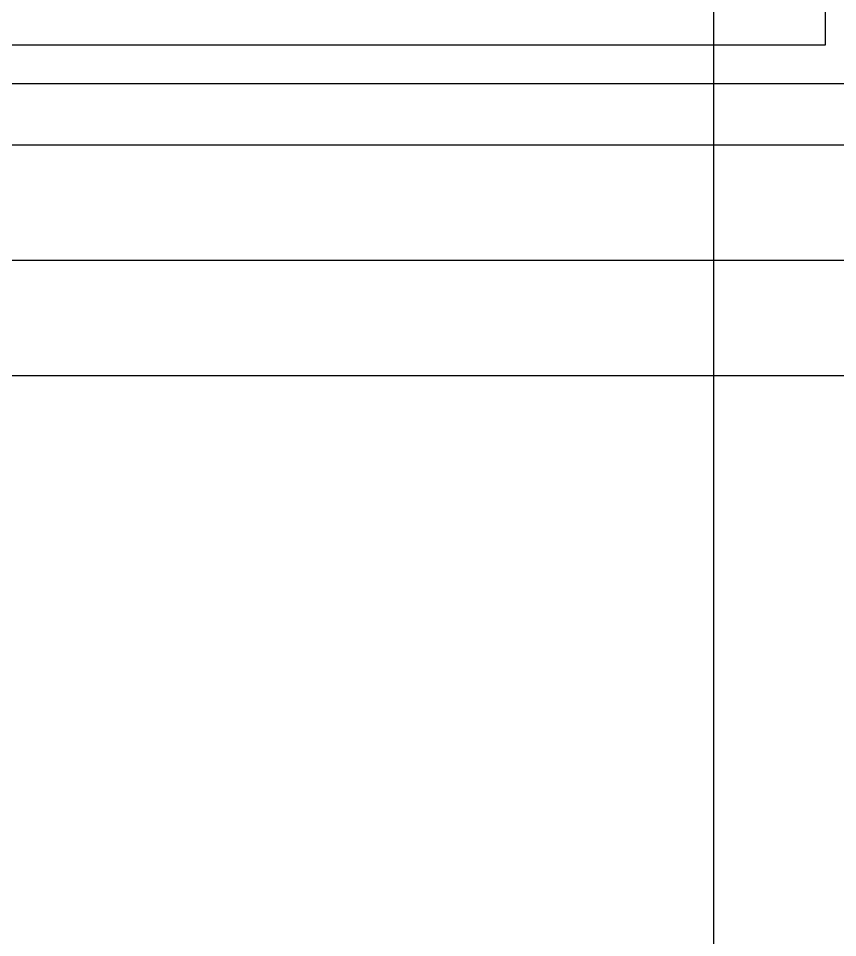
# Model space of a CAD drawing. Header units: millimetres. Extents: x -39468 to 212532, y -94717 to 83483.
# Drawn here: x 72596 to 73661, y 12969 to 14165 of the extents above; entities that cross this region are included whole.
import ezdxf

# ---------------------------------------------------------------- set-up
doc = ezdxf.new("R2010")
doc.units = ezdxf.units.MM
doc.header["$LTSCALE"] = 300
doc.header["$MEASUREMENT"] = 0
doc.linetypes.add('주단면도-1$0$STD_CENTER', pattern=[66, 60, -2, 2, -2])
for name, color, linetype in [('A-FLOR-PANL', 6, 'CONTINUOUS'), ('갈바륨 V-115', 141, 'CONTINUOUS'), ('주단면도-1$0$A-ST-AXIS-CEN', 252, '주단면도-1$0$STD_CENTER'), ('주단면도-1$0$저온단열', 160, 'CONTINUOUS')]:
    doc.layers.add(name, color=color, linetype=linetype)

msp = doc.modelspace()

# ---------------------------------------------------------------- linework, layer by layer
at = {"layer": 'A-FLOR-PANL'}
for p, q in [((73775, 14000), (70225, 14000)), ((73775, 13850), (70375, 13850)), ((73775, 13700), (70525, 13700))]:
    msp.add_line(p, q, dxfattribs=at)
at = {"layer": '갈바륨 V-115'}
for p, q in [((73645, 17850), (73645, 14130)), ((73645, 14130), (70095, 14130))]:
    msp.add_line(p, q, dxfattribs=at)
at = {"layer": '주단면도-1$0$A-ST-AXIS-CEN', "linetype": 'Continuous'}
msp.add_line((73500, 55500), (73500, 0), dxfattribs=at)
at = {"layer": '주단면도-1$0$저온단열'}
msp.add_line((73695, 14080), (70145, 14080), dxfattribs=at)

doc.saveas('drawing.dxf')
